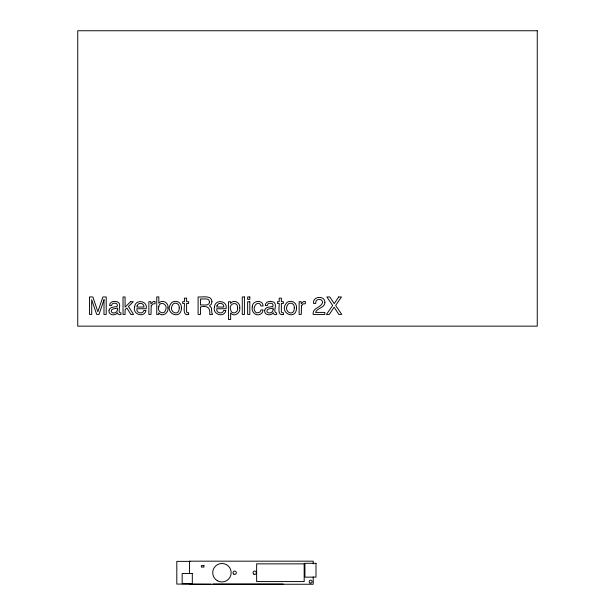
<?xml version="1.0" encoding="UTF-8"?>
<svg xmlns="http://www.w3.org/2000/svg" width="615" height="615" viewBox="0 0 615 615"><rect width="100%" height="100%" fill="white"/><g stroke="black" fill="none" stroke-linecap="round" stroke-linejoin="round"><path stroke-width="0.92" d="M190.081 561.357L176.805 561.357L176.805 584.066L210.953 584.25M213.074 584.066L283.223 584.066M313.227 563.947L313.227 561.172L189.543 561.172L189.543 573.657M313.227 576.862L313.227 584.25L189.543 584.25L189.543 583.697M104.012 299.697L103.966 314.426L106.211 314.426L106.211 296.96L102.859 296.96L97.877 311.728L92.857 296.96L89.467 296.96L89.467 314.426L91.727 314.426L91.666 299.697L96.686 314.426L99.03 314.426L104.012 299.697M237.536 307.984C238.82 312.704 231.309 315.211 230.679 309.875C227.888 303.433 238.236 300.512 237.536 307.984M158.778 306.77C156.556 311.713 164.389 315.787 165.558 309.968C168.525 304.371 159.677 300.212 158.778 306.77M167.964 307.815C168.964 312.874 162.053 317.655 158.716 312.804L158.716 314.426L156.748 314.426L156.748 296.899L158.824 296.899L158.824 303.241C162.076 298.913 168.964 302.764 167.964 307.815M181.456 307.792C181.363 321.115 163.313 313.035 171.216 303.226A5.258 5.258 0 0 1 174.291 301.442C178.127 300.481 181.886 303.887 181.456 307.792M252.281 306.831C250.897 311.613 255.848 316.825 260.537 314.142A4.374 4.374 0 0 0 262.459 312.113L263.082 309.922L260.998 309.922L259.922 312.151L257.001 312.889A2.629 2.629 0 0 1 255.271 311.659C251.32 307.331 258.631 298.99 260.998 305.97L263.082 305.97C262.997 299.159 252.073 300.428 252.281 306.831M296.538 307.792C296.445 321.115 278.395 313.035 286.298 303.226A5.258 5.258 0 0 1 289.373 301.442C293.209 300.481 296.968 303.887 296.538 307.792M134.647 306.847C132.071 314.357 144.333 318.386 145.993 310.437L143.887 310.437C142.849 314.672 135.969 313.258 136.838 308.745L146.17 308.745C148.215 300.65 135.146 298.713 134.647 306.847M214.52 306.847C211.944 314.357 224.206 318.386 225.866 310.437L223.76 310.437C222.73 314.672 215.842 313.258 216.711 308.745L226.051 308.745C228.096 300.65 215.019 298.713 214.52 306.847M239.727 307.784C240.849 312.804 234.184 317.632 230.648 313.004L230.648 319.508L228.511 319.508L228.511 301.75L230.594 301.75L230.594 303.441C233.692 298.882 240.665 302.741 239.727 307.784M209.554 301.896C209.6 306.416 203.111 304.648 200.475 304.963L200.475 298.99C203.104 299.397 209.438 297.383 209.554 301.896M109.001 310.252C108.009 315.157 115.205 316.333 117.534 312.743L117.903 313.919L119.51 314.703L120.986 314.488L120.986 312.904C116.681 312.966 121.555 305.209 118.787 302.726C115.997 300.328 109.432 300.996 109.585 305.578L111.584 305.578C111.638 303.011 114.92 302.734 116.704 303.687L117.488 305.271L116.973 306.508C114.321 307.216 109.716 306.685 109.001 310.252M264.696 310.252C263.704 315.157 270.9 316.333 273.229 312.743L273.598 313.919L275.205 314.703L276.681 314.488L276.681 312.904C272.376 312.966 277.25 305.209 274.482 302.726C271.692 300.328 265.127 300.996 265.28 305.578L267.279 305.578C267.333 303.011 270.615 302.734 272.399 303.687L273.183 305.271L272.668 306.508C270.016 307.216 265.411 306.685 264.696 310.252M324.928 302.442C324.904 308 317.117 307.777 315.541 312.405L324.843 312.405L324.843 314.426L313.15 314.426C312.251 307.646 321.222 307.777 322.56 302.534C322.644 297.698 314.757 298.767 315.749 303.441L313.573 303.441C312.374 296.023 325.058 295.154 324.928 302.442M179.226 307.854C179.426 317.501 167.741 311.843 172.684 304.686A2.914 2.914 0 0 1 174.622 303.287C177.404 302.488 179.58 305.217 179.226 307.854M294.301 307.854C294.5 317.501 282.815 311.843 287.759 304.686A2.914 2.914 0 0 1 289.703 303.287C292.486 302.488 294.662 305.217 294.301 307.854M211.952 301.665L211.306 304.24L209.492 305.839L211.437 307.823L211.86 312.966L212.621 314.426L209.715 314.426C210.491 307.6 207.37 305.401 200.475 306.939L200.475 314.426L198.107 314.426L198.107 296.96C202.243 297.36 211.706 294.846 211.952 301.665M117.427 309.676C117.603 312.589 112.976 314.311 111.338 311.867C110.362 308.084 115.366 309.084 117.427 307.946L117.427 309.676M273.121 309.676C273.298 312.589 268.67 314.311 267.033 311.867C266.057 308.084 271.061 309.084 273.121 307.946L273.121 309.676M151.221 305.824L150.998 314.426L148.861 314.426L148.861 301.696L150.89 301.696L150.89 303.895L153.166 301.634L155.057 301.465L155.057 303.725L152.927 303.925L151.221 305.824M301.504 305.824L301.281 314.426L299.144 314.426L299.144 301.696L301.181 301.696L301.181 303.895L303.449 301.634L305.34 301.465L305.34 303.725L303.21 303.925L301.504 305.824M137.191 305.547L136.899 307.046L143.972 307.046C144.394 303.087 138.421 301.827 137.191 305.547M217.064 305.547L216.772 307.046L223.845 307.046C224.267 303.087 218.294 301.827 217.064 305.547M338.68 296.96L334.253 303.641L329.794 296.96L326.834 296.96L332.692 305.471L326.442 314.426L329.294 314.426L334.137 307.246L338.842 314.426L341.779 314.426L335.629 305.471L341.494 296.96L338.68 296.96M130.58 301.696L125.083 307.1L125.083 296.96L123.031 296.96L123.031 314.426L125.083 314.426L125.083 309.653L126.882 308.007L130.857 314.426L133.586 314.426L128.443 306.462L133.317 301.696L130.58 301.696M188.628 314.426C182.132 316.31 184.754 306.677 184.431 303.441L182.709 303.441L182.709 301.696L184.431 301.696L184.431 298.137L186.599 298.137L186.599 301.696L188.628 301.696L188.628 303.441L186.599 303.441L186.599 311.751L187.052 312.643L188.628 312.743L188.628 314.426M283.4 314.426C276.904 316.31 279.525 306.677 279.195 303.441L277.473 303.441L277.473 301.696L279.195 301.696L279.195 298.137L281.363 298.137L281.363 301.696L283.4 301.696L283.4 303.441L281.363 303.441L281.363 311.751L281.816 312.643L283.4 312.743L283.4 314.426M537.256 30.75L77.744 30.75L77.744 326.15L537.256 326.15L537.256 30.75M244.424 296.96L242.279 296.96L242.279 314.426L244.424 314.426L244.424 296.96M249.813 296.96L247.637 296.96L247.637 299.382L249.813 299.382L249.813 296.96M249.813 301.75L247.637 301.75L247.637 314.426L249.813 314.426L249.813 301.75M315.995 563.294L304.917 563.294L304.917 577.139L315.995 577.139L315.995 563.294M304.179 563.855L256.639 563.855L256.639 581.575L304.179 581.575L304.179 563.855M203.942 565.608L201.351 565.608L201.351 567.084L203.942 567.084L203.942 565.608M192.311 573.541L182.155 573.541L182.155 583.697L192.311 583.697L192.311 573.541M309.899 582.943A1.476 1.476 0 0 0 312.12 581.667A1.476 1.476 0 0 0 309.899 580.383A1.476 1.476 0 0 0 309.899 582.943M253.872 574.149A1.661 1.661 0 0 0 256.363 572.711A1.661 1.661 0 0 0 253.872 571.274A1.661 1.661 0 0 0 253.872 574.149M233.846 574.149A1.661 1.661 0 0 0 236.337 572.711A1.661 1.661 0 0 0 233.846 571.274A1.661 1.661 0 0 0 233.846 574.149M217.326 580.706A9.233 9.233 0 0 0 231.171 572.711A9.233 9.233 0 0 0 217.326 564.716A9.233 9.233 0 0 0 217.326 580.706"/></g></svg>
